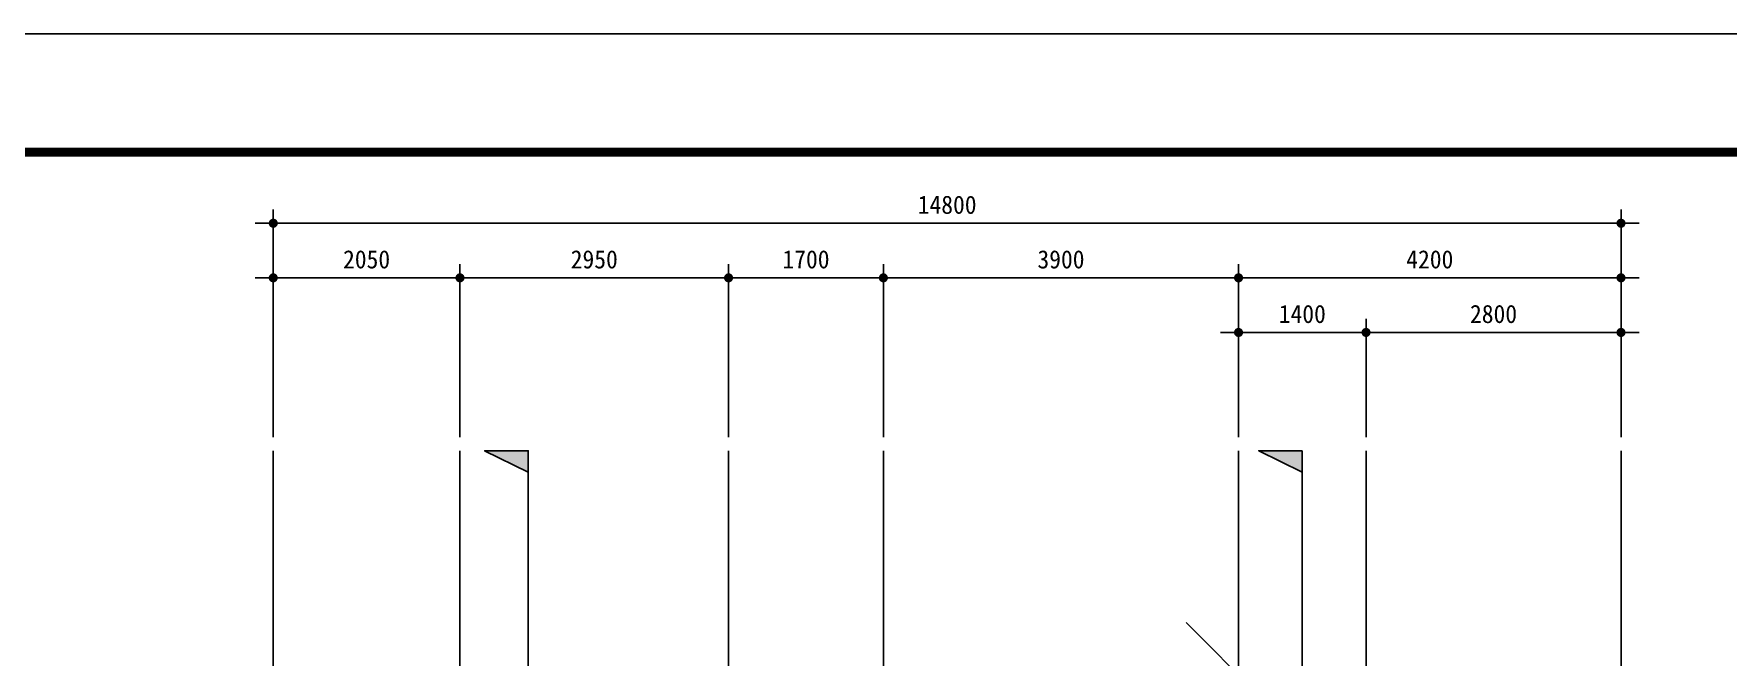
# Model space of a CAD drawing. Header units: millimetres. Extents: x 0 to 42050, y 0 to 29700.
# Drawn here: x 9407 to 28011, y 22851 to 29700 of the extents above; entities that cross this region are included whole.
import ezdxf

# ---------------------------------------------------------------- set-up
doc = ezdxf.new("R2010")
doc.units = ezdxf.units.MM
doc.header["$LTSCALE"] = 100
doc.linetypes.add('CEN', pattern=[52.3, 50, -1, 0.3, -1])
for name, color, linetype in [('2SEC', 2, 'Continuous'), ('CEN', 1, 'CEN'), ('RXDIM', 7, 'Continuous')]:
    doc.layers.add(name, color=color, linetype=linetype)
doc.styles.add('굴림체', font='')
doc.styles.get('굴림체').set_extended_font_data('GulimChe')
doc.dimstyles.new('NDIM 100', dxfattribs={"dimscale": 100, "dimtxt": 2, "dimasz": 1, "dimexe": 1.5, "dimexo": 1.5, "dimgap": 1, "dimtad": 1, "dimdec": 0, "dimtxsty": '굴림체', "dimblk1": '_RXDOT', "dimblk2": '_RXDOT', "dimsah": 1, "dimcen": 3, "dimclrd": 6, "dimclre": 6, "dimclrt": 3, "dimazin": 3, "dimtfac": 1, "dimtdec": 0, "dimtix": 1, "dimtmove": 2, "dimatfit": 3, "dimldrblk": '_RXDOT'})

# ---------------------------------------------------------------- blocks, each defined once
blk = doc.blocks.new('A$C4838202B')
at = {"color": 2, "const_width": 2}
blk.add_lwpolyline([(32, 26), (810, 26), (810, 568), (32, 568)], close=True, dxfattribs=at)
at = {"layer": 'DEFPOINTS'}
blk.add_lwpolyline([(0, 0), (841, 0), (841, 594), (0, 594)], close=True, dxfattribs=at)
blk = doc.blocks.new('_RXDOT')
at = {"color": 0, "linetype": 'ByBlock'}
blk.add_line((-1, 0), (2, 0), dxfattribs=at)
at = {"color": 0, "linetype": 'ByBlock', "const_width": 0.5}
blk.add_lwpolyline([(-0.25, 0, 1), (0.25, 0, 1)], format="xyb", close=True, dxfattribs=at)
blk = doc.blocks.new('*D32')
at = {"layer": 'DEFPOINTS', "color": 0, "transparency": 16777216}
for p in [(26835, 27619), (12035, 25119), (26835, 25119)]:
    blk.add_point(p, dxfattribs=at)
at = {"layer": 'RXDIM', "color": 6, "lineweight": -2, "transparency": 16777216}
for p, q in [((12035, 25269), (12035, 27769)), ((26835, 25269), (26835, 27769)), ((12135, 27619), (26735, 27619))]:
    blk.add_line(p, q, dxfattribs=at)
at = {"layer": 'RXDIM', "color": 6, "lineweight": -2, "transparency": 16777216, "xscale": 100, "yscale": 100, "zscale": 100, "rotation": 180}
blk.add_blockref('_RXDOT', (12035, 27619), dxfattribs=at)
at = {"layer": 'RXDIM', "color": 6, "lineweight": -2, "transparency": 16777216, "xscale": 100, "yscale": 100, "zscale": 100}
blk.add_blockref('_RXDOT', (26835, 27619), dxfattribs=at)
at = {"layer": 'RXDIM', "color": 3, "transparency": 16777216, "insert": (19435, 27821), "char_height": 200, "attachment_point": 5, "style": '굴림체'}
blk.add_mtext('\\A1;14800', dxfattribs=at)
blk = doc.blocks.new('*D33')
at = {"layer": 'DEFPOINTS', "color": 0, "transparency": 16777216}
for p in [(17035, 27019), (14085, 25119), (17035, 25119)]:
    blk.add_point(p, dxfattribs=at)
at = {"layer": 'RXDIM', "color": 6, "lineweight": -2, "transparency": 16777216}
for p, q in [((14085, 25269), (14085, 27169)), ((17035, 25269), (17035, 27169)), ((14185, 27019), (16935, 27019))]:
    blk.add_line(p, q, dxfattribs=at)
at = {"layer": 'RXDIM', "color": 6, "lineweight": -2, "transparency": 16777216, "xscale": 100, "yscale": 100, "zscale": 100, "rotation": 180}
blk.add_blockref('_RXDOT', (14085, 27019), dxfattribs=at)
at = {"layer": 'RXDIM', "color": 6, "lineweight": -2, "transparency": 16777216, "xscale": 100, "yscale": 100, "zscale": 100}
blk.add_blockref('_RXDOT', (17035, 27019), dxfattribs=at)
at = {"layer": 'RXDIM', "color": 3, "transparency": 16777216, "insert": (15560, 27221), "char_height": 200, "attachment_point": 5, "style": '굴림체'}
blk.add_mtext('\\A1;2950', dxfattribs=at)
blk = doc.blocks.new('*D34')
at = {"layer": 'DEFPOINTS', "color": 0, "transparency": 16777216}
for p in [(18735, 27019), (17035, 25119), (18735, 25119)]:
    blk.add_point(p, dxfattribs=at)
at = {"layer": 'RXDIM', "color": 6, "lineweight": -2, "transparency": 16777216}
for p, q in [((17035, 25269), (17035, 27169)), ((18735, 25269), (18735, 27169)), ((17135, 27019), (18635, 27019))]:
    blk.add_line(p, q, dxfattribs=at)
at = {"layer": 'RXDIM', "color": 6, "lineweight": -2, "transparency": 16777216, "xscale": 100, "yscale": 100, "zscale": 100, "rotation": 180}
blk.add_blockref('_RXDOT', (17035, 27019), dxfattribs=at)
at = {"layer": 'RXDIM', "color": 6, "lineweight": -2, "transparency": 16777216, "xscale": 100, "yscale": 100, "zscale": 100}
blk.add_blockref('_RXDOT', (18735, 27019), dxfattribs=at)
at = {"layer": 'RXDIM', "color": 3, "transparency": 16777216, "insert": (17885, 27221), "char_height": 200, "attachment_point": 5, "style": '굴림체'}
blk.add_mtext('\\A1;1700', dxfattribs=at)
blk = doc.blocks.new('*D35')
at = {"layer": 'DEFPOINTS', "color": 0, "transparency": 16777216}
for p in [(22635, 27019), (18735, 25119), (22635, 25119)]:
    blk.add_point(p, dxfattribs=at)
at = {"layer": 'RXDIM', "color": 6, "lineweight": -2, "transparency": 16777216}
for p, q in [((18735, 25269), (18735, 27169)), ((22635, 25269), (22635, 27169)), ((18835, 27019), (22535, 27019))]:
    blk.add_line(p, q, dxfattribs=at)
at = {"layer": 'RXDIM', "color": 6, "lineweight": -2, "transparency": 16777216, "xscale": 100, "yscale": 100, "zscale": 100, "rotation": 180}
blk.add_blockref('_RXDOT', (18735, 27019), dxfattribs=at)
at = {"layer": 'RXDIM', "color": 6, "lineweight": -2, "transparency": 16777216, "xscale": 100, "yscale": 100, "zscale": 100}
blk.add_blockref('_RXDOT', (22635, 27019), dxfattribs=at)
at = {"layer": 'RXDIM', "color": 3, "transparency": 16777216, "insert": (20685, 27221), "char_height": 200, "attachment_point": 5, "style": '굴림체'}
blk.add_mtext('\\A1;3900', dxfattribs=at)
blk = doc.blocks.new('*D36')
at = {"layer": 'DEFPOINTS', "color": 0, "transparency": 16777216}
for p in [(24035, 26419), (22635, 25119), (24035, 25119)]:
    blk.add_point(p, dxfattribs=at)
at = {"layer": 'RXDIM', "color": 6, "lineweight": -2, "transparency": 16777216}
for p, q in [((22635, 25269), (22635, 26569)), ((22735, 26419), (23935, 26419)), ((24035, 25269), (24035, 26569))]:
    blk.add_line(p, q, dxfattribs=at)
at = {"layer": 'RXDIM', "color": 6, "lineweight": -2, "transparency": 16777216, "xscale": 100, "yscale": 100, "zscale": 100, "rotation": 180}
blk.add_blockref('_RXDOT', (22635, 26419), dxfattribs=at)
at = {"layer": 'RXDIM', "color": 6, "lineweight": -2, "transparency": 16777216, "xscale": 100, "yscale": 100, "zscale": 100}
blk.add_blockref('_RXDOT', (24035, 26419), dxfattribs=at)
at = {"layer": 'RXDIM', "color": 3, "transparency": 16777216, "insert": (23335, 26621), "char_height": 200, "attachment_point": 5, "style": '굴림체'}
blk.add_mtext('\\A1;1400', dxfattribs=at)
blk = doc.blocks.new('*D37')
at = {"layer": 'DEFPOINTS', "color": 0, "transparency": 16777216}
for p in [(26835, 27019), (22635, 25119), (26835, 25119)]:
    blk.add_point(p, dxfattribs=at)
at = {"layer": 'RXDIM', "color": 6, "lineweight": -2, "transparency": 16777216}
for p, q in [((22635, 25269), (22635, 27169)), ((26835, 25269), (26835, 27169)), ((22735, 27019), (26735, 27019))]:
    blk.add_line(p, q, dxfattribs=at)
at = {"layer": 'RXDIM', "color": 6, "lineweight": -2, "transparency": 16777216, "xscale": 100, "yscale": 100, "zscale": 100, "rotation": 180}
blk.add_blockref('_RXDOT', (22635, 27019), dxfattribs=at)
at = {"layer": 'RXDIM', "color": 6, "lineweight": -2, "transparency": 16777216, "xscale": 100, "yscale": 100, "zscale": 100}
blk.add_blockref('_RXDOT', (26835, 27019), dxfattribs=at)
at = {"layer": 'RXDIM', "color": 3, "transparency": 16777216, "insert": (24735, 27221), "char_height": 200, "attachment_point": 5, "style": '굴림체'}
blk.add_mtext('\\A1;4200', dxfattribs=at)
blk = doc.blocks.new('*D49')
at = {"layer": 'DEFPOINTS', "color": 0, "transparency": 16777216}
for p in [(24035, 26419), (24035, 25119), (26835, 25119)]:
    blk.add_point(p, dxfattribs=at)
at = {"layer": 'RXDIM', "color": 6, "lineweight": -2, "transparency": 16777216}
for p, q in [((24035, 25269), (24035, 26569)), ((26735, 26419), (24135, 26419)), ((26835, 25269), (26835, 26569))]:
    blk.add_line(p, q, dxfattribs=at)
at = {"layer": 'RXDIM', "color": 6, "lineweight": -2, "transparency": 16777216, "xscale": 100, "yscale": 100, "zscale": 100, "rotation": 180}
blk.add_blockref('_RXDOT', (24035, 26419), dxfattribs=at)
at = {"layer": 'RXDIM', "color": 6, "lineweight": -2, "transparency": 16777216, "xscale": 100, "yscale": 100, "zscale": 100}
blk.add_blockref('_RXDOT', (26835, 26419), dxfattribs=at)
at = {"layer": 'RXDIM', "color": 3, "transparency": 16777216, "insert": (25435, 26621), "char_height": 200, "attachment_point": 5, "style": '굴림체'}
blk.add_mtext('\\A1;2800', dxfattribs=at)
blk = doc.blocks.new('*D66')
at = {"layer": 'DEFPOINTS', "color": 0, "transparency": 16777216}
for p in [(12035, 27019), (12035, 25119), (14085, 25119)]:
    blk.add_point(p, dxfattribs=at)
at = {"layer": 'RXDIM', "color": 6, "lineweight": -2, "transparency": 16777216}
for p, q in [((12035, 25269), (12035, 27169)), ((14085, 25269), (14085, 27169)), ((13985, 27019), (12135, 27019))]:
    blk.add_line(p, q, dxfattribs=at)
at = {"layer": 'RXDIM', "color": 6, "lineweight": -2, "transparency": 16777216, "xscale": 100, "yscale": 100, "zscale": 100, "rotation": 180}
blk.add_blockref('_RXDOT', (12035, 27019), dxfattribs=at)
at = {"layer": 'RXDIM', "color": 6, "lineweight": -2, "transparency": 16777216, "xscale": 100, "yscale": 100, "zscale": 100}
blk.add_blockref('_RXDOT', (14085, 27019), dxfattribs=at)
at = {"layer": 'RXDIM', "color": 3, "transparency": 16777216, "insert": (13060, 27221), "char_height": 200, "attachment_point": 5, "style": '굴림체'}
blk.add_mtext('\\A1;2050', dxfattribs=at)
blk = doc.blocks.new('eksdua')
at = {"layer": '2SEC'}
for points in [[(0, 7165), (-479, 7165), (0, 6930)], [(8500, 7165), (8021, 7165), (8500, 6930)]]:
    blk.add_hatch(color=256, dxfattribs=at).paths.add_polyline_path(points)
for points in [[(0, -12098), (0, 7165), (-479, 7165), (0, 6930)], [(8500, 7165), (8021, 7165), (8500, 6930)], [(8500, 7165), (8500, -12098)]]:
    blk.add_lwpolyline(points, dxfattribs=at)

msp = doc.modelspace()

# ---------------------------------------------------------------- linework, layer by layer
msp.add_lwpolyline([(37500, 28400), (1600, 28400), (1600, 1300), (37500, 1300)], close=True)
at = {"layer": 'CEN'}
for p, q in [((22635.2, 25118.5), (22635.2, 5302.5)), ((24035.2, 25118.5), (24035.2, 20513.2)), ((26835.2, 25118.5), (26835.2, 5302.5)), ((27988.3, 17300.7), (22058.6, 23230.4))]:
    msp.add_line(p, q, dxfattribs=at)
for points in [[(12035.2, 25118.5), (12035.2, 5302.5)], [(12035.2, 25118.5), (12035.2, 5302.5)], [(14085.2, 25118.5), (14085.2, 17303.7)], [(17035.2, 25118.5), (17035.2, 5302.5)], [(18735.2, 25118.5), (18735.2, 5302.5)]]:
    msp.add_lwpolyline(points, dxfattribs=at)

# ---------------------------------------------------------------- block references
at = {"xscale": 50, "yscale": 50, "zscale": 50}
msp.add_blockref('A$C4838202B', (0, 0), dxfattribs=at)
at = {"layer": '2SEC'}
msp.add_blockref('eksdua', (14835.2, 17953.7), dxfattribs=at)

# ---------------------------------------------------------------- dimensions: what is measured, and where the dimension line sits
at = {"layer": 'RXDIM'}
for base, p1, p2, picture, middle in [((26835.2, 27618.5), (12035.2, 25118.5), (26835.2, 25118.5), '*D32', (19435.2, 27821.2)), ((12035.2, 27018.5), (14085.2, 25118.5), (12035.2, 25118.5), '*D66', (13060.2, 27220.8)), ((17035.2, 27018.5), (14085.2, 25118.5), (17035.2, 25118.5), '*D33', (15560.2, 27220.8)), ((18735.2, 27018.5), (17035.2, 25118.5), (18735.2, 25118.5), '*D34', (17885.2, 27221.2)), ((22635.2, 27018.5), (18735.2, 25118.5), (22635.2, 25118.5), '*D35', (20685.2, 27220.8)), ((26835.2, 27018.5), (22635.2, 25118.5), (26835.2, 25118.5), '*D37', (24735.2, 27221)), ((24035.2, 26418.5), (22635.2, 25118.5), (24035.2, 25118.5), '*D36', (23335.2, 26621.2)), ((24035.2, 26418.5), (26835.2, 25118.5), (24035.2, 25118.5), '*D49', (25435.2, 26620.8))]:
    dim = msp.add_linear_dim(base=base, p1=p1, p2=p2, dimstyle='NDIM 100', dxfattribs=at)
    dim.commit()
    dim.dimension.update_dxf_attribs({"geometry": picture, "text_midpoint": middle})

doc.saveas('drawing.dxf')
